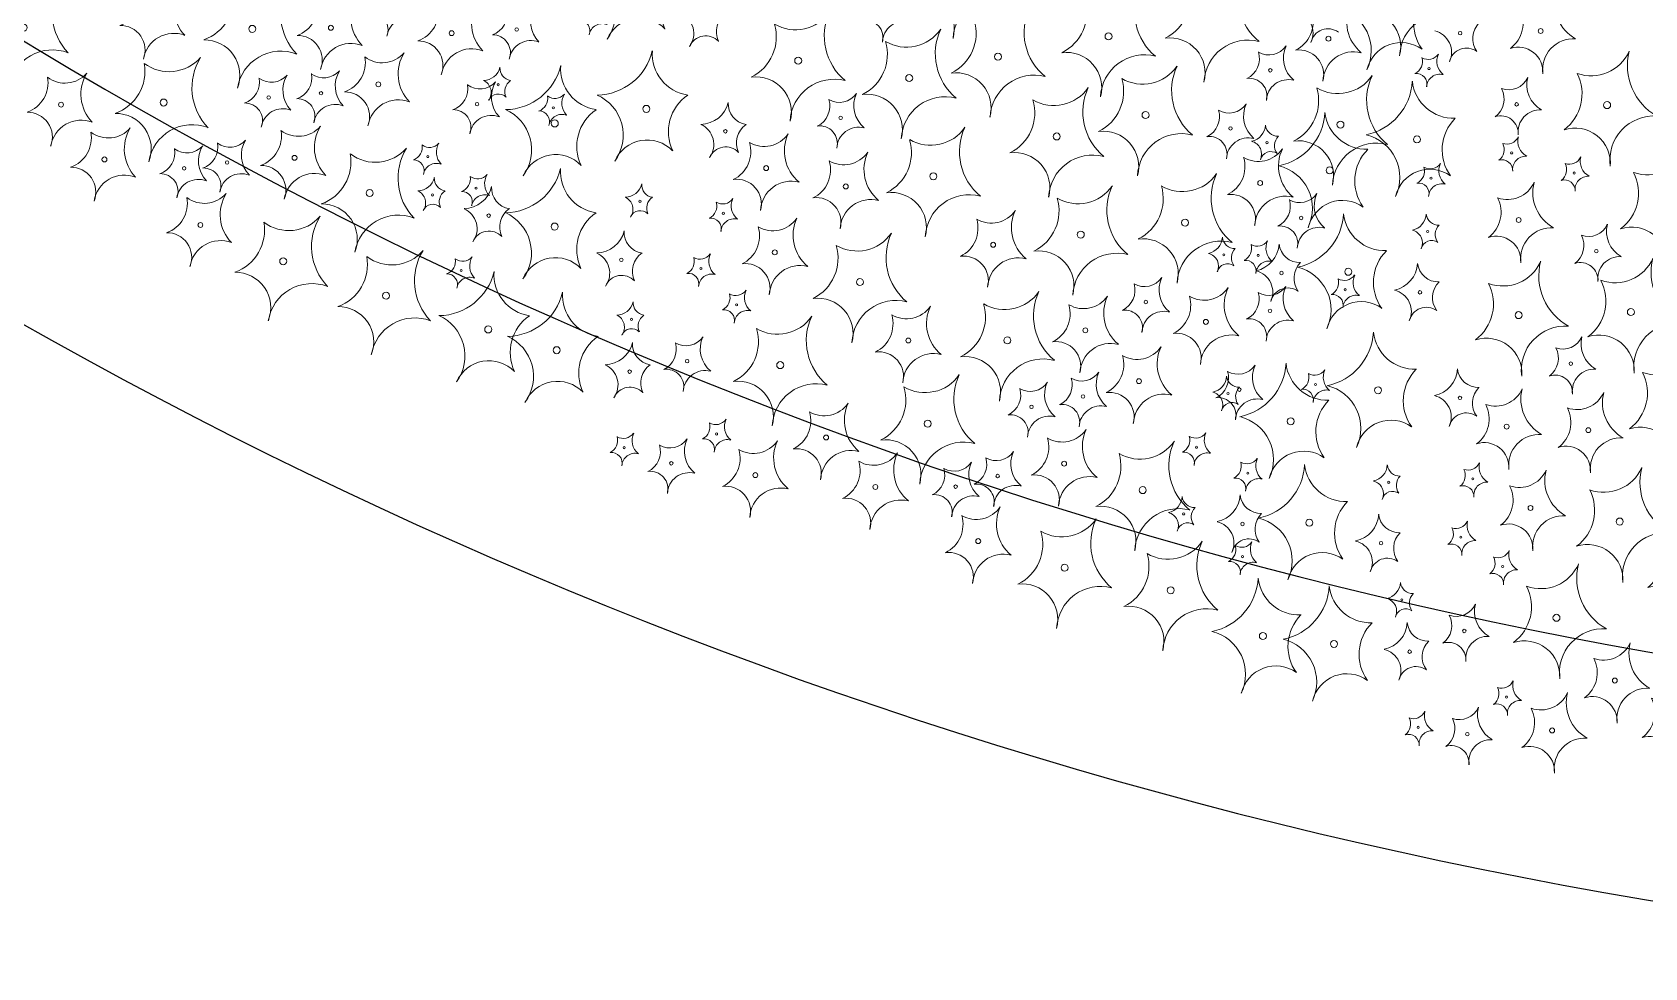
# Model space of a CAD drawing. Header units: metres. Extents: x 1769 to 3632, y 809 to 2652.
# Drawn here: x 2699.135 to 2700.454, y 1838.211 to 1838.976 of the extents above; entities that cross this region are included whole.
import ezdxf

# ---------------------------------------------------------------- set-up
doc = ezdxf.new("R2010")
doc.units = ezdxf.units.M
doc.header["$LTSCALE"] = 10
doc.layers.add('A-ANNO-NOTE', color=3, linetype='Continuous', lineweight=0)
doc.layers.add('A-WALL', color=6, linetype='Continuous')
doc.layers.add('L-PLNT', color=66, linetype='Continuous')

# ---------------------------------------------------------------- blocks, each defined once
blk = doc.blocks.new('A$C34752144')
at = {"layer": 'L-PLNT', "color": 213, "lineweight": 0}
blk.add_circle((-0.2439, 0.3685), 0.000943, dxfattribs=at)
at = {"layer": 'L-PLNT', "color": 205, "lineweight": 0}
for centre, radius in [((-0.0087, 0.3685), 0.000943), ((-0.2447, 0.3149), 0.00157), ((-0.017, 0.3149), 0.00157), ((0.0806, 0.2863), 0.00314), ((-0.3412, 0.2815), 0.00314), ((-0.2344, 0.2559), 0.00314), ((-0.1877, 0.1911), 0.000943), ((-0.0151, 0.1895), 0.00157), ((0.04, 0.1911), 0.000943), ((0.2201, 0.1895), 0.00157), ((-0.2901, 0.1633), 0.000943), ((-0.2264, 0.1196), 0.000943), ((-0.0217, 0.099), 0.00314), ((-0.2466, 0.0786), 0.000943), ((-0.3618, 0.0572), 0.000943), ((0.1119, 0.0693), 0.000943), ((-0.2847, 0.0238), 0.00314), ((-0.114, 0.0214), 0.0022), ((-0.0035, -0.0001), 0.00314), ((-0.2904, -0.1184), 0.00314), ((-0.1196, -0.1207), 0.0022), ((-0.0091, -0.1423), 0.00314), ((-0.3748, -0.196), 0.0022), ((-0.2838, -0.2457), 0.0022), ((-0.1917, -0.2845), 0.0022), ((-0.1217, -0.3236), 0.0022), ((0.0119, -0.3283), 0.0022), ((0.1543, -0.3432), 0.0022), ((-0.2306, -0.3528), 0.000943), ((-0.0499, -0.3481), 0.000943), ((-0.1691, -0.372), 0.00157), ((-0.2372, -0.404), 0.000943), ((-0.0531, -0.4319), 0.000943), ((0.1589, -0.4372), 0.000943)]:
    blk.add_circle(centre, radius, dxfattribs=at)
at = {"layer": 'L-PLNT', "color": 76, "lineweight": 0}
for centre, radius in [((-0.1311, 0.3457), 0.000943), ((0.0966, 0.3457), 0.000943), ((-0.1471, 0.2863), 0.00314), ((-0.0067, 0.2559), 0.00314), ((-0.3384, 0.2174), 0.00314), ((-0.1076, 0.2132), 0.00314), ((0.1201, 0.2132), 0.00314), ((-0.2427, 0.1895), 0.00157), ((-0.3349, 0.1493), 0.00157), ((-0.4008, 0.1313), 0.000943), ((-0.1031, 0.1396), 0.00157), ((0.1648, 0.1297), 0.00157), ((-0.1731, 0.117), 0.000943), ((0.1211, 0.1274), 0.000943), ((0.2331, 0.1185), 0.0022), ((-0.309, 0.1037), 0.00157), ((0.0626, 0.112), 0.0022), ((-0.4001, 0.0868), 0.00157), ((-0.1221, 0.0942), 0.0022), ((-0.1909, 0.0619), 0.0022), ((-0.0575, 0.046), 0.00157), ((0.1766, 0.0494), 0.00314), ((0.0457, 0.0389), 0.00157), ((-0.3851, 0.0122), 0.0022), ((-0.1907, -0.019), 0.00314), ((-0.3323, -0.0365), 0.0022), ((-0.0794, -0.0497), 0.00314), ((0.041, -0.0689), 0.00314), ((-0.2258, -0.0773), 0.0022), ((-0.3595, -0.0929), 0.0022), ((-0.1963, -0.1611), 0.00314), ((0.091, -0.1564), 0.00314), ((-0.3354, -0.1607), 0.00157), ((-0.314, -0.1931), 0.00157), ((-0.2453, -0.2012), 0.00157), ((-0.085, -0.1918), 0.00314), ((0.0354, -0.2111), 0.00314), ((-0.1646, -0.2241), 0.0022), ((-0.2213, -0.2418), 0.00157), ((-0.3717, -0.277), 0.00314), ((-0.1227, -0.2669), 0.00157), ((-0.0439, -0.2765), 0.00314), ((0.0493, -0.2869), 0.00157), ((0.1103, -0.3034), 0.00157), ((-0.2828, -0.3201), 0.00314), ((-0.3592, -0.3735), 0.00314), ((-0.0933, -0.3746), 0.00157), ((-0.0055, -0.3733), 0.00157), ((0.0852, -0.3789), 0.00314), ((-0.3095, -0.4242), 0.000943), ((-0.1421, -0.4349), 0.000943), ((0.0668, -0.4714), 0.000943)]:
    blk.add_circle(centre, radius, dxfattribs=at)
at = {"layer": 'L-PLNT', "color": 213, "lineweight": 0}
for centre, radius, start, end in [((-0.2566, 0.3832), 0.0118, 253.1851, 355.1773), ((-0.2302, 0.3876), 0.0155, 200.2595, 275.7393), ((-0.2607, 0.3624), 0.00951, 333.0475, 85.6771), ((-0.2438, 0.3495), 0.012, 53.9411, 134.5301), ((-0.2257, 0.3614), 0.0112, 105.2145, 190.9943)]:
    blk.add_arc(centre, radius, start, end, dxfattribs=at)
at = {"layer": 'L-PLNT', "color": 205, "lineweight": 0}
for centre, radius, start, end in [((-0.0214, 0.3832), 0.0118, 253.1851, 355.1773), ((0.005, 0.3876), 0.0155, 200.2595, 275.7393), ((-0.0255, 0.3624), 0.00951, 333.0475, 85.6771), ((-0.0086, 0.3495), 0.012, 53.9411, 134.5301), ((0.0094, 0.3614), 0.0112, 105.2145, 190.9943), ((-0.2658, 0.3394), 0.0197, 253.1851, 355.1773), ((-0.2219, 0.3467), 0.0258, 200.2595, 275.7393), ((-0.0381, 0.3394), 0.0197, 253.1851, 355.1773), ((0.0058, 0.3467), 0.0258, 200.2595, 275.7393), ((0.1971, 0.3394), 0.0197, 253.1851, 355.1773), ((-0.3835, 0.3306), 0.0395, 253.1851, 355.1773), ((-0.2956, 0.3451), 0.0517, 200.2595, 275.7393), ((-0.2727, 0.3047), 0.0159, 333.0475, 85.6771), ((-0.2144, 0.303), 0.0187, 105.2145, 190.9943), ((-0.045, 0.3047), 0.0159, 333.0475, 85.6771), ((0.0133, 0.303), 0.0187, 105.2145, 190.9943), ((0.0384, 0.3354), 0.0395, 253.1851, 355.1773), ((0.1262, 0.3499), 0.0517, 200.2595, 275.7393), ((0.1902, 0.3047), 0.0159, 333.0475, 85.6771), ((-0.3973, 0.2611), 0.0317, 333.0475, 85.6771), ((-0.2807, 0.2577), 0.0373, 105.2145, 190.9943), ((-0.2766, 0.3049), 0.0395, 253.1851, 355.1773), ((-0.2445, 0.2832), 0.0201, 53.9411, 134.5301), ((-0.1888, 0.3195), 0.0517, 200.2595, 275.7393), ((-0.0168, 0.2832), 0.0201, 53.9411, 134.5301), ((0.0245, 0.2659), 0.0317, 333.0475, 85.6771), ((0.1412, 0.2625), 0.0373, 105.2145, 190.9943), ((0.1862, 0.3049), 0.0395, 253.1851, 355.1773), ((-0.2904, 0.2355), 0.0317, 333.0475, 85.6771), ((-0.1738, 0.2321), 0.0373, 105.2145, 190.9943), ((0.0809, 0.223), 0.0401, 53.9411, 134.5301), ((0.1724, 0.2355), 0.0317, 333.0475, 85.6771), ((-0.3409, 0.2182), 0.0401, 53.9411, 134.5301), ((-0.234, 0.1925), 0.0401, 53.9411, 134.5301), ((0.2288, 0.1925), 0.0401, 53.9411, 134.5301), ((-0.2004, 0.2058), 0.0118, 253.1851, 355.1773), ((-0.174, 0.2102), 0.0155, 200.2595, 275.7393), ((-0.0362, 0.214), 0.0197, 253.1851, 355.1773), ((0.0077, 0.2213), 0.0258, 200.2595, 275.7393), ((0.0273, 0.2058), 0.0118, 253.1851, 355.1773), ((0.0536, 0.2102), 0.0155, 200.2595, 275.7393), ((0.199, 0.214), 0.0197, 253.1851, 355.1773), ((-0.2045, 0.185), 0.00951, 333.0475, 85.6771), ((-0.1696, 0.1839), 0.0112, 105.2145, 190.9943), ((-0.0431, 0.1793), 0.0159, 333.0475, 85.6771), ((0.0152, 0.1776), 0.0187, 105.2145, 190.9943), ((0.0231, 0.185), 0.00951, 333.0475, 85.6771), ((0.0581, 0.1839), 0.0112, 105.2145, 190.9943), ((0.1921, 0.1793), 0.0159, 333.0475, 85.6771), ((-0.3027, 0.178), 0.0118, 253.1851, 355.1773), ((-0.2764, 0.1824), 0.0155, 200.2595, 275.7393), ((-0.1876, 0.1721), 0.012, 53.9411, 134.5301), ((-0.0149, 0.1578), 0.0201, 53.9411, 134.5301), ((0.0401, 0.1721), 0.012, 53.9411, 134.5301), ((0.2203, 0.1578), 0.0201, 53.9411, 134.5301), ((-0.3069, 0.1572), 0.00951, 333.0475, 85.6771), ((-0.2719, 0.1562), 0.0112, 105.2145, 190.9943), ((-0.2899, 0.1443), 0.012, 53.9411, 134.5301), ((-0.0778, 0.1194), 0.0317, 274.3229, 26.9525), ((-0.0214, 0.1624), 0.0401, 225.4699, 306.0589), ((-0.2432, 0.1257), 0.00951, 274.3229, 26.9525), ((-0.2391, 0.1049), 0.0118, 4.8227, 106.8149), ((-0.2263, 0.1386), 0.012, 225.4699, 306.0589), ((-0.2128, 0.1005), 0.0155, 84.2607, 159.7405), ((-0.2083, 0.1268), 0.0112, 169.0057, 254.7855), ((0.0388, 0.1228), 0.0373, 169.0057, 254.7855), ((-0.2635, 0.0847), 0.00951, 274.3229, 26.9525), ((-0.2465, 0.0976), 0.012, 225.4699, 306.0589), ((-0.2285, 0.0858), 0.0112, 169.0057, 254.7855), ((-0.064, 0.05), 0.0395, 4.8227, 106.8149), ((0.0239, 0.0354), 0.0517, 84.2607, 159.7405), ((-0.2593, 0.0639), 0.0118, 4.8227, 106.8149), ((-0.233, 0.0595), 0.0155, 84.2607, 159.7405), ((0.0951, 0.0754), 0.00951, 274.3229, 26.9525), ((0.112, 0.0883), 0.012, 225.4699, 306.0589), ((0.1301, 0.0764), 0.0112, 169.0057, 254.7855), ((-0.3786, 0.0633), 0.00951, 274.3229, 26.9525), ((-0.3617, 0.0762), 0.012, 225.4699, 306.0589), ((-0.3436, 0.0644), 0.0112, 169.0057, 254.7855), ((-0.3408, 0.0442), 0.0317, 274.3229, 26.9525), ((-0.2844, 0.0871), 0.0401, 225.4699, 306.0589), ((0.0993, 0.0546), 0.0118, 4.8227, 106.8149), ((0.1256, 0.0502), 0.0155, 84.2607, 159.7405), ((-0.3745, 0.0425), 0.0118, 4.8227, 106.8149), ((-0.3481, 0.0381), 0.0155, 84.2607, 159.7405), ((-0.2242, 0.0476), 0.0373, 169.0057, 254.7855), ((-0.1532, 0.0357), 0.0222, 274.3229, 26.9525), ((-0.1138, 0.0657), 0.0281, 225.4699, 306.0589), ((-0.0716, 0.0381), 0.0261, 169.0057, 254.7855), ((-0.0596, 0.0203), 0.0317, 274.3229, 26.9525), ((-0.0032, 0.0632), 0.0401, 225.4699, 306.0589), ((0.0571, 0.0237), 0.0373, 169.0057, 254.7855), ((-0.1436, -0.0129), 0.0276, 4.8227, 106.8149), ((-0.327, -0.0253), 0.0395, 4.8227, 106.8149), ((-0.2391, -0.0398), 0.0517, 84.2607, 159.7405), ((-0.0821, -0.0231), 0.0362, 84.2607, 159.7405), ((-0.0458, -0.0492), 0.0395, 4.8227, 106.8149), ((0.0421, -0.0637), 0.0517, 84.2607, 159.7405), ((-0.3464, -0.098), 0.0317, 274.3229, 26.9525), ((-0.29, -0.055), 0.0401, 225.4699, 306.0589), ((-0.2298, -0.0945), 0.0373, 169.0057, 254.7855), ((-0.1589, -0.1064), 0.0222, 274.3229, 26.9525), ((-0.1194, -0.0764), 0.0281, 225.4699, 306.0589), ((-0.0772, -0.1041), 0.0261, 169.0057, 254.7855), ((-0.0652, -0.1219), 0.0317, 274.3229, 26.9525), ((-0.0088, -0.0789), 0.0401, 225.4699, 306.0589), ((0.0514, -0.1184), 0.0373, 169.0057, 254.7855), ((-0.3326, -0.1674), 0.0395, 4.8227, 106.8149), ((-0.1492, -0.155), 0.0276, 4.8227, 106.8149), ((-0.0877, -0.1652), 0.0362, 84.2607, 159.7405), ((-0.2448, -0.182), 0.0517, 84.2607, 159.7405), ((-0.0514, -0.1913), 0.0395, 4.8227, 106.8149), ((0.0365, -0.2059), 0.0517, 84.2607, 159.7405), ((-0.4141, -0.1817), 0.0222, 274.3229, 26.9525), ((-0.3746, -0.1517), 0.0281, 225.4699, 306.0589), ((-0.3324, -0.1793), 0.0261, 169.0057, 254.7855), ((-0.4044, -0.2303), 0.0276, 4.8227, 106.8149), ((-0.3429, -0.2405), 0.0362, 84.2607, 159.7405), ((0.0781, -0.2192), 0.0317, 274.3229, 26.9525), ((0.1345, -0.1763), 0.0401, 225.4699, 306.0589), ((-0.323, -0.2314), 0.0222, 274.3229, 26.9525), ((-0.2835, -0.2013), 0.0281, 225.4699, 306.0589), ((-0.2414, -0.229), 0.0261, 169.0057, 254.7855), ((-0.3133, -0.28), 0.0276, 4.8227, 106.8149), ((-0.2518, -0.2902), 0.0362, 84.2607, 159.7405), ((-0.2309, -0.2702), 0.0222, 274.3229, 26.9525), ((-0.1914, -0.2402), 0.0281, 225.4699, 306.0589), ((0.0919, -0.2886), 0.0395, 4.8227, 106.8149), ((0.1798, -0.3032), 0.0517, 84.2607, 159.7405), ((-0.1493, -0.2678), 0.0261, 169.0057, 254.7855), ((-0.2212, -0.3188), 0.0276, 4.8227, 106.8149), ((-0.1597, -0.329), 0.0362, 84.2607, 159.7405), ((-0.161, -0.3094), 0.0222, 274.3229, 26.9525), ((-0.1215, -0.2793), 0.0281, 225.4699, 306.0589), ((-0.0793, -0.307), 0.0261, 169.0057, 254.7855), ((-0.0274, -0.3141), 0.0222, 274.3229, 26.9525), ((0.0121, -0.284), 0.0281, 225.4699, 306.0589), ((0.0543, -0.3117), 0.0261, 169.0057, 254.7855), ((-0.1513, -0.358), 0.0276, 4.8227, 106.8149), ((-0.0898, -0.3682), 0.0362, 84.2607, 159.7405), ((0.1151, -0.3289), 0.0222, 274.3229, 26.9525), ((0.1545, -0.2988), 0.0281, 225.4699, 306.0589), ((-0.2475, -0.3467), 0.00951, 274.3229, 26.9525), ((-0.2305, -0.3338), 0.012, 225.4699, 306.0589), ((-0.2125, -0.3457), 0.0112, 169.0057, 254.7855), ((-0.0668, -0.3419), 0.00951, 274.3229, 26.9525), ((-0.0498, -0.3291), 0.012, 225.4699, 306.0589), ((-0.0318, -0.3409), 0.0112, 169.0057, 254.7855), ((-0.0177, -0.3627), 0.0276, 4.8227, 106.8149), ((0.0438, -0.3729), 0.0362, 84.2607, 159.7405), ((-0.2433, -0.3675), 0.0118, 4.8227, 106.8149), ((-0.217, -0.3719), 0.0155, 84.2607, 159.7405), ((-0.1971, -0.3618), 0.0159, 274.3229, 26.9525), ((-0.1689, -0.3403), 0.0201, 225.4699, 306.0589), ((-0.1388, -0.3601), 0.0187, 169.0057, 254.7855), ((-0.0626, -0.3628), 0.0118, 4.8227, 106.8149), ((-0.0363, -0.3671), 0.0155, 84.2607, 159.7405), ((0.1247, -0.3775), 0.0276, 4.8227, 106.8149), ((0.1862, -0.3877), 0.0362, 84.2607, 159.7405), ((-0.1902, -0.3965), 0.0197, 4.8227, 106.8149), ((-0.1463, -0.4038), 0.0258, 84.2607, 159.7405), ((-0.254, -0.3979), 0.00951, 274.3229, 26.9525), ((-0.2371, -0.385), 0.012, 225.4699, 306.0589), ((-0.219, -0.3968), 0.0112, 169.0057, 254.7855), ((-0.2498, -0.4187), 0.0118, 4.8227, 106.8149), ((-0.2235, -0.4231), 0.0155, 84.2607, 159.7405), ((-0.0699, -0.4258), 0.00951, 274.3229, 26.9525), ((-0.053, -0.4129), 0.012, 225.4699, 306.0589), ((-0.0349, -0.4247), 0.0112, 169.0057, 254.7855), ((0.142, -0.4311), 0.00951, 274.3229, 26.9525), ((0.159, -0.4182), 0.012, 225.4699, 306.0589), ((0.177, -0.4301), 0.0112, 169.0057, 254.7855), ((-0.0657, -0.4466), 0.0118, 4.8227, 106.8149), ((-0.0394, -0.451), 0.0155, 84.2607, 159.7405), ((0.1462, -0.4519), 0.0118, 4.8227, 106.8149), ((0.1725, -0.4563), 0.0155, 84.2607, 159.7405)]:
    blk.add_arc(centre, radius, start, end, dxfattribs=at)
at = {"layer": 'L-PLNT', "color": 76, "lineweight": 0}
for centre, radius, start, end in [((-0.1437, 0.3605), 0.0118, 253.1851, 355.1773), ((-0.1479, 0.3396), 0.00951, 333.0475, 85.6771), ((-0.1174, 0.3648), 0.0155, 200.2595, 275.7393), ((-0.1129, 0.3386), 0.0112, 105.2145, 190.9943), ((0.0839, 0.3605), 0.0118, 253.1851, 355.1773), ((0.0798, 0.3396), 0.00951, 333.0475, 85.6771), ((0.1103, 0.3648), 0.0155, 200.2595, 275.7393), ((0.1148, 0.3386), 0.0112, 105.2145, 190.9943), ((-0.131, 0.3267), 0.012, 53.9411, 134.5301), ((0.0967, 0.3267), 0.012, 53.9411, 134.5301), ((-0.1893, 0.3354), 0.0395, 253.1851, 355.1773), ((-0.1015, 0.3499), 0.0517, 200.2595, 275.7393), ((-0.2031, 0.2659), 0.0317, 333.0475, 85.6771), ((-0.0865, 0.2625), 0.0373, 105.2145, 190.9943), ((-0.0489, 0.3049), 0.0395, 253.1851, 355.1773), ((0.0389, 0.3195), 0.0517, 200.2595, 275.7393), ((-0.3806, 0.2665), 0.0395, 253.1851, 355.1773), ((-0.2928, 0.281), 0.0517, 200.2595, 275.7393), ((-0.1468, 0.223), 0.0401, 53.9411, 134.5301), ((-0.0627, 0.2355), 0.0317, 333.0475, 85.6771), ((0.0539, 0.2321), 0.0373, 105.2145, 190.9943), ((-0.1498, 0.2622), 0.0395, 253.1851, 355.1773), ((-0.062, 0.2768), 0.0517, 200.2595, 275.7393), ((0.0779, 0.2622), 0.0395, 253.1851, 355.1773), ((0.1657, 0.2768), 0.0517, 200.2595, 275.7393), ((-0.0064, 0.1925), 0.0401, 53.9411, 134.5301), ((-0.3944, 0.197), 0.0317, 333.0475, 85.6771), ((-0.2778, 0.1936), 0.0373, 105.2145, 190.9943), ((-0.1636, 0.1928), 0.0317, 333.0475, 85.6771), ((-0.047, 0.1893), 0.0373, 105.2145, 190.9943), ((0.0641, 0.1928), 0.0317, 333.0475, 85.6771), ((0.1807, 0.1893), 0.0373, 105.2145, 190.9943), ((-0.2639, 0.214), 0.0197, 253.1851, 355.1773), ((-0.2199, 0.2213), 0.0258, 200.2595, 275.7393), ((-0.338, 0.1541), 0.0401, 53.9411, 134.5301), ((-0.2708, 0.1793), 0.0159, 333.0475, 85.6771), ((-0.2125, 0.1776), 0.0187, 105.2145, 190.9943), ((-0.1072, 0.1498), 0.0401, 53.9411, 134.5301), ((0.1204, 0.1498), 0.0401, 53.9411, 134.5301), ((-0.2426, 0.1578), 0.0201, 53.9411, 134.5301), ((-0.356, 0.1738), 0.0197, 253.1851, 355.1773), ((-0.3121, 0.1811), 0.0258, 200.2595, 275.7393), ((-0.1242, 0.1641), 0.0197, 253.1851, 355.1773), ((-0.0803, 0.1714), 0.0258, 200.2595, 275.7393), ((-0.3629, 0.1391), 0.0159, 333.0475, 85.6771), ((-0.3046, 0.1374), 0.0187, 105.2145, 190.9943), ((-0.1312, 0.1294), 0.0159, 333.0475, 85.6771), ((-0.0728, 0.1277), 0.0187, 105.2145, 190.9943), ((0.1368, 0.1399), 0.0159, 274.3229, 26.9525), ((0.1649, 0.1614), 0.0201, 225.4699, 306.0589), ((0.1951, 0.1416), 0.0187, 169.0057, 254.7855), ((-0.4177, 0.1374), 0.00951, 274.3229, 26.9525), ((-0.4007, 0.1503), 0.012, 225.4699, 306.0589), ((-0.3827, 0.1385), 0.0112, 169.0057, 254.7855), ((-0.3347, 0.1176), 0.0201, 53.9411, 134.5301), ((0.0233, 0.1263), 0.0222, 274.3229, 26.9525), ((0.0628, 0.1564), 0.0281, 225.4699, 306.0589), ((0.105, 0.1287), 0.0261, 169.0057, 254.7855), ((0.1043, 0.1335), 0.00951, 274.3229, 26.9525), ((0.1212, 0.1464), 0.012, 225.4699, 306.0589), ((0.1393, 0.1346), 0.0112, 169.0057, 254.7855), ((0.1938, 0.1328), 0.0222, 274.3229, 26.9525), ((0.2333, 0.1629), 0.0281, 225.4699, 306.0589), ((-0.4135, 0.1166), 0.0118, 4.8227, 106.8149), ((-0.3872, 0.1122), 0.0155, 84.2607, 159.7405), ((-0.337, 0.1139), 0.0159, 274.3229, 26.9525), ((-0.3088, 0.1354), 0.0201, 225.4699, 306.0589), ((-0.2787, 0.1156), 0.0187, 169.0057, 254.7855), ((-0.1899, 0.1231), 0.00951, 274.3229, 26.9525), ((-0.173, 0.136), 0.012, 225.4699, 306.0589), ((-0.1549, 0.1242), 0.0112, 169.0057, 254.7855), ((-0.1613, 0.1085), 0.0222, 274.3229, 26.9525), ((-0.1219, 0.1386), 0.0281, 225.4699, 306.0589), ((-0.103, 0.1079), 0.0201, 53.9411, 134.5301), ((-0.0797, 0.1109), 0.0261, 169.0057, 254.7855), ((0.1084, 0.1127), 0.0118, 4.8227, 106.8149), ((0.1348, 0.1083), 0.0155, 84.2607, 159.7405), ((0.1437, 0.1052), 0.0197, 4.8227, 106.8149), ((0.1876, 0.0979), 0.0258, 84.2607, 159.7405), ((-0.4281, 0.097), 0.0159, 274.3229, 26.9525), ((-0.3999, 0.1185), 0.0201, 225.4699, 306.0589), ((-0.3698, 0.0987), 0.0187, 169.0057, 254.7855), ((-0.1857, 0.1023), 0.0118, 4.8227, 106.8149), ((-0.1594, 0.0979), 0.0155, 84.2607, 159.7405), ((0.033, 0.0777), 0.0276, 4.8227, 106.8149), ((0.0945, 0.0675), 0.0362, 84.2607, 159.7405), ((0.2035, 0.0842), 0.0276, 4.8227, 106.8149), ((0.265, 0.074), 0.0362, 84.2607, 159.7405), ((-0.3301, 0.0792), 0.0197, 4.8227, 106.8149), ((-0.2862, 0.0719), 0.0258, 84.2607, 159.7405), ((-0.1517, 0.0599), 0.0276, 4.8227, 106.8149), ((-0.4212, 0.0623), 0.0197, 4.8227, 106.8149), ((-0.3773, 0.055), 0.0258, 84.2607, 159.7405), ((-0.2301, 0.0761), 0.0222, 274.3229, 26.9525), ((-0.1907, 0.1062), 0.0281, 225.4699, 306.0589), ((-0.1485, 0.0785), 0.0261, 169.0057, 254.7855), ((-0.0902, 0.0497), 0.0362, 84.2607, 159.7405), ((0.1205, 0.0698), 0.0317, 274.3229, 26.9525), ((0.1769, 0.1128), 0.0401, 225.4699, 306.0589), ((0.2372, 0.0732), 0.0373, 169.0057, 254.7855), ((-0.0855, 0.0562), 0.0159, 274.3229, 26.9525), ((-0.0573, 0.0777), 0.0201, 225.4699, 306.0589), ((-0.0272, 0.0579), 0.0187, 169.0057, 254.7855), ((-0.2205, 0.0275), 0.0276, 4.8227, 106.8149), ((-0.159, 0.0173), 0.0362, 84.2607, 159.7405), ((0.0177, 0.0491), 0.0159, 274.3229, 26.9525), ((0.0459, 0.0706), 0.0201, 225.4699, 306.0589), ((0.076, 0.0509), 0.0187, 169.0057, 254.7855), ((-0.4243, 0.0265), 0.0222, 274.3229, 26.9525), ((-0.3848, 0.0566), 0.0281, 225.4699, 306.0589), ((-0.3427, 0.0289), 0.0261, 169.0057, 254.7855), ((-0.0786, 0.0215), 0.0197, 4.8227, 106.8149), ((-0.0347, 0.0142), 0.0258, 84.2607, 159.7405), ((0.0246, 0.0144), 0.0197, 4.8227, 106.8149), ((0.0685, 0.0071), 0.0258, 84.2607, 159.7405), ((0.1344, 0.0004), 0.0395, 4.8227, 106.8149), ((0.2222, -0.0142), 0.0517, 84.2607, 159.7405), ((-0.2468, 0.0014), 0.0317, 274.3229, 26.9525), ((-0.1904, 0.0444), 0.0401, 225.4699, 306.0589), ((0.0406, 0.0061), 0.0317, 274.3229, 26.9525), ((0.097, 0.0491), 0.0401, 225.4699, 306.0589), ((0.1572, 0.0095), 0.0373, 169.0057, 254.7855), ((-0.4146, -0.0221), 0.0276, 4.8227, 106.8149), ((-0.3531, -0.0323), 0.0362, 84.2607, 159.7405), ((-0.1301, 0.0049), 0.0373, 169.0057, 254.7855), ((-0.3715, -0.0222), 0.0222, 274.3229, 26.9525), ((-0.332, 0.0079), 0.0281, 225.4699, 306.0589), ((-0.2899, -0.0198), 0.0261, 169.0057, 254.7855), ((-0.2329, -0.068), 0.0395, 4.8227, 106.8149), ((-0.1355, -0.0293), 0.0317, 274.3229, 26.9525), ((-0.0791, 0.0137), 0.0401, 225.4699, 306.0589), ((-0.0188, -0.0259), 0.0373, 169.0057, 254.7855), ((0.0544, -0.0633), 0.0395, 4.8227, 106.8149), ((-0.3618, -0.0708), 0.0276, 4.8227, 106.8149), ((-0.1451, -0.0826), 0.0517, 84.2607, 159.7405), ((-0.015, -0.0485), 0.0317, 274.3229, 26.9525), ((0.0413, -0.0056), 0.0401, 225.4699, 306.0589), ((-0.3003, -0.081), 0.0362, 84.2607, 159.7405), ((-0.2651, -0.063), 0.0222, 274.3229, 26.9525), ((-0.2256, -0.0329), 0.0281, 225.4699, 306.0589), ((-0.1834, -0.0606), 0.0261, 169.0057, 254.7855), ((-0.3988, -0.0787), 0.0222, 274.3229, 26.9525), ((-0.3593, -0.0486), 0.0281, 225.4699, 306.0589), ((-0.3171, -0.0763), 0.0261, 169.0057, 254.7855), ((-0.1216, -0.0987), 0.0395, 4.8227, 106.8149), ((-0.0338, -0.1133), 0.0517, 84.2607, 159.7405), ((-0.2554, -0.1116), 0.0276, 4.8227, 106.8149), ((-0.1939, -0.1218), 0.0362, 84.2607, 159.7405), ((-0.0012, -0.118), 0.0395, 4.8227, 106.8149), ((0.0866, -0.1325), 0.0517, 84.2607, 159.7405), ((-0.3891, -0.1273), 0.0276, 4.8227, 106.8149), ((-0.3276, -0.1375), 0.0362, 84.2607, 159.7405), ((-0.2524, -0.1407), 0.0317, 274.3229, 26.9525), ((-0.196, -0.0977), 0.0401, 225.4699, 306.0589), ((0.035, -0.136), 0.0317, 274.3229, 26.9525), ((0.0914, -0.0931), 0.0401, 225.4699, 306.0589), ((-0.3634, -0.1505), 0.0159, 274.3229, 26.9525), ((-0.3352, -0.129), 0.0201, 225.4699, 306.0589), ((-0.1358, -0.1373), 0.0373, 169.0057, 254.7855), ((-0.3051, -0.1488), 0.0187, 169.0057, 254.7855), ((-0.1411, -0.1714), 0.0317, 274.3229, 26.9525), ((-0.0847, -0.1285), 0.0401, 225.4699, 306.0589), ((-0.3565, -0.1852), 0.0197, 4.8227, 106.8149), ((-0.3126, -0.1925), 0.0258, 84.2607, 159.7405), ((-0.2386, -0.2101), 0.0395, 4.8227, 106.8149), ((-0.1507, -0.2247), 0.0517, 84.2607, 159.7405), ((-0.0245, -0.168), 0.0373, 169.0057, 254.7855), ((0.0488, -0.2054), 0.0395, 4.8227, 106.8149), ((0.1366, -0.22), 0.0517, 84.2607, 159.7405), ((-0.342, -0.1829), 0.0159, 274.3229, 26.9525), ((-0.3138, -0.1614), 0.0201, 225.4699, 306.0589), ((-0.2837, -0.1812), 0.0187, 169.0057, 254.7855), ((-0.2733, -0.191), 0.0159, 274.3229, 26.9525), ((-0.2451, -0.1696), 0.0201, 225.4699, 306.0589), ((-0.215, -0.1893), 0.0187, 169.0057, 254.7855), ((-0.0207, -0.1907), 0.0317, 274.3229, 26.9525), ((0.0357, -0.1477), 0.0401, 225.4699, 306.0589), ((0.0959, -0.1872), 0.0373, 169.0057, 254.7855), ((-0.3351, -0.2176), 0.0197, 4.8227, 106.8149), ((-0.2912, -0.2249), 0.0258, 84.2607, 159.7405), ((-0.2038, -0.2099), 0.0222, 274.3229, 26.9525), ((-0.1644, -0.1798), 0.0281, 225.4699, 306.0589), ((-0.1273, -0.2409), 0.0395, 4.8227, 106.8149), ((-0.2664, -0.2257), 0.0197, 4.8227, 106.8149), ((-0.2225, -0.233), 0.0258, 84.2607, 159.7405), ((-0.1222, -0.2075), 0.0261, 169.0057, 254.7855), ((-0.0394, -0.2554), 0.0517, 84.2607, 159.7405), ((-0.2493, -0.2316), 0.0159, 274.3229, 26.9525), ((-0.2211, -0.2101), 0.0201, 225.4699, 306.0589), ((-0.191, -0.2298), 0.0187, 169.0057, 254.7855), ((-0.1942, -0.2585), 0.0276, 4.8227, 106.8149), ((-0.0069, -0.2601), 0.0395, 4.8227, 106.8149), ((0.081, -0.2747), 0.0517, 84.2607, 159.7405), ((-0.4278, -0.2566), 0.0317, 274.3229, 26.9525), ((-0.3714, -0.2137), 0.0401, 225.4699, 306.0589), ((-0.1327, -0.2687), 0.0362, 84.2607, 159.7405), ((-0.0999, -0.2561), 0.0317, 274.3229, 26.9525), ((-0.0435, -0.2131), 0.0401, 225.4699, 306.0589), ((0.0167, -0.2526), 0.0373, 169.0057, 254.7855), ((-0.3112, -0.2532), 0.0373, 169.0057, 254.7855), ((-0.2424, -0.2663), 0.0197, 4.8227, 106.8149), ((-0.1985, -0.2736), 0.0258, 84.2607, 159.7405), ((-0.1508, -0.2567), 0.0159, 274.3229, 26.9525), ((-0.1226, -0.2352), 0.0201, 225.4699, 306.0589), ((-0.0924, -0.255), 0.0187, 169.0057, 254.7855), ((-0.1438, -0.2914), 0.0197, 4.8227, 106.8149), ((-0.0999, -0.2987), 0.0258, 84.2607, 159.7405), ((0.0212, -0.2767), 0.0159, 274.3229, 26.9525), ((0.0494, -0.2552), 0.0201, 225.4699, 306.0589), ((0.0795, -0.275), 0.0187, 169.0057, 254.7855), ((-0.414, -0.3261), 0.0395, 4.8227, 106.8149), ((-0.3261, -0.3406), 0.0517, 84.2607, 159.7405), ((-0.3388, -0.2997), 0.0317, 274.3229, 26.9525), ((-0.2824, -0.2567), 0.0401, 225.4699, 306.0589), ((-0.2222, -0.2963), 0.0373, 169.0057, 254.7855), ((-0.0861, -0.3255), 0.0395, 4.8227, 106.8149), ((0.0017, -0.3401), 0.0517, 84.2607, 159.7405), ((0.0823, -0.2932), 0.0159, 274.3229, 26.9525), ((0.1105, -0.2717), 0.0201, 225.4699, 306.0589), ((0.1406, -0.2915), 0.0187, 169.0057, 254.7855), ((0.0281, -0.3114), 0.0197, 4.8227, 106.8149), ((0.0721, -0.3187), 0.0258, 84.2607, 159.7405), ((0.0892, -0.3279), 0.0197, 4.8227, 106.8149), ((0.1331, -0.3352), 0.0258, 84.2607, 159.7405), ((-0.325, -0.3691), 0.0395, 4.8227, 106.8149), ((-0.2372, -0.3837), 0.0517, 84.2607, 159.7405), ((-0.4152, -0.3531), 0.0317, 274.3229, 26.9525), ((-0.3588, -0.3102), 0.0401, 225.4699, 306.0589), ((-0.2986, -0.3497), 0.0373, 169.0057, 254.7855), ((0.0291, -0.3585), 0.0317, 274.3229, 26.9525), ((0.0855, -0.3155), 0.0401, 225.4699, 306.0589), ((-0.1213, -0.3644), 0.0159, 274.3229, 26.9525), ((-0.0931, -0.3429), 0.0201, 225.4699, 306.0589), ((-0.063, -0.3627), 0.0187, 169.0057, 254.7855), ((-0.0335, -0.3631), 0.0159, 274.3229, 26.9525), ((-0.0053, -0.3417), 0.0201, 225.4699, 306.0589), ((0.0248, -0.3614), 0.0187, 169.0057, 254.7855), ((0.1458, -0.3551), 0.0373, 169.0057, 254.7855), ((0.1587, -0.3768), 0.0317, 274.3229, 26.9525), ((-0.4014, -0.4226), 0.0395, 4.8227, 106.8149), ((-0.3135, -0.4371), 0.0517, 84.2607, 159.7405), ((-0.1144, -0.3991), 0.0197, 4.8227, 106.8149), ((-0.0705, -0.4064), 0.0258, 84.2607, 159.7405), ((-0.0266, -0.3979), 0.0197, 4.8227, 106.8149), ((0.0173, -0.4051), 0.0258, 84.2607, 159.7405), ((0.0429, -0.4279), 0.0395, 4.8227, 106.8149), ((0.1308, -0.4425), 0.0517, 84.2607, 159.7405), ((-0.3263, -0.4181), 0.00951, 274.3229, 26.9525), ((-0.3094, -0.4052), 0.012, 225.4699, 306.0589), ((-0.2913, -0.417), 0.0112, 169.0057, 254.7855), ((0.1725, -0.4462), 0.0395, 4.8227, 106.8149), ((-0.3222, -0.4389), 0.0118, 4.8227, 106.8149), ((-0.2958, -0.4433), 0.0155, 84.2607, 159.7405), ((-0.1589, -0.4287), 0.00951, 274.3229, 26.9525), ((-0.142, -0.4159), 0.012, 225.4699, 306.0589), ((-0.1239, -0.4277), 0.0112, 169.0057, 254.7855), ((-0.1547, -0.4496), 0.0118, 4.8227, 106.8149), ((-0.1284, -0.4539), 0.0155, 84.2607, 159.7405), ((0.05, -0.4653), 0.00951, 274.3229, 26.9525), ((0.0669, -0.4524), 0.012, 225.4699, 306.0589), ((0.0849, -0.4643), 0.0112, 169.0057, 254.7855), ((0.0541, -0.4861), 0.0118, 4.8227, 106.8149), ((0.0805, -0.4905), 0.0155, 84.2607, 159.7405)]:
    blk.add_arc(centre, radius, start, end, dxfattribs=at)
blk = doc.blocks.new('A$C43b63344')
at = {"layer": 'L-PLNT', "xscale": 0.912, "yscale": 0.912, "zscale": 0.912}
for p, rotation in [((-0.1849, 1.1555), 64.12380581455434), ((0.4074, 0.8931), 70.66539749390301), ((0.9971, 0.7019), 81.1836620967988)]:
    blk.add_blockref('A$C34752144', p, dxfattribs=dict(at, rotation=rotation))
blk = doc.blocks.new('A$C81f83876')
at = {"layer": 'A-WALL', "ltscale": 0.01}
for points in [[(-7.6462, 3.8874, 0.064013), (-7.4453, 2.0213, 0.584279), (-0.6236, 0.2152, -0.182921), (2.0914, 1.4664, -0.182921)], [(-7.3227, 2.4036, 0.011921), (-7.2512, 2.0698, 0.584155), (-0.7665, 0.3551, -0.120276), (1.0166, 1.4591, -0.120276)]]:
    blk.add_lwpolyline(points, format="xyb", dxfattribs=at)
at = {"layer": 'A-ANNO-NOTE'}
blk.add_blockref('A$C43b63344', (-5.204, -1.172), dxfattribs=at)

msp = doc.modelspace()

# ---------------------------------------------------------------- block references
at = {"layer": 'A-ANNO-NOTE'}
msp.add_blockref('A$C81f83876', (2704.6496, 1839.2209), dxfattribs=at)

doc.saveas('drawing.dxf')
